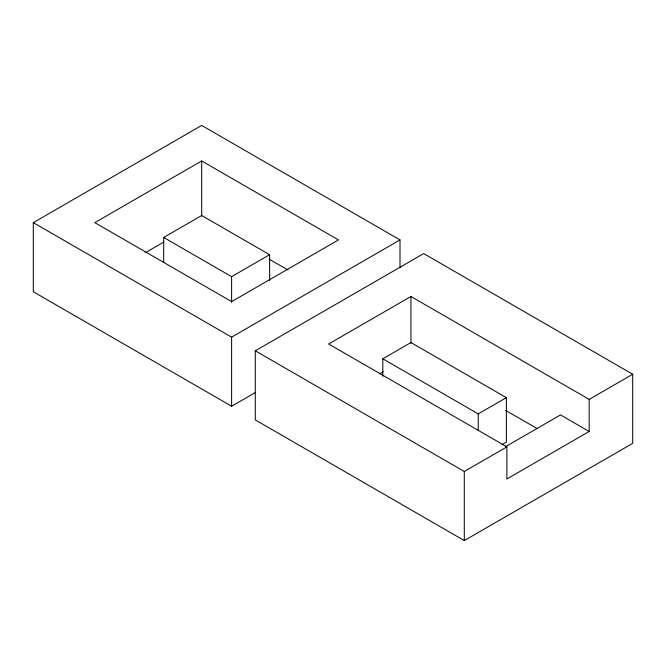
<?xml version="1.0" encoding="UTF-8"?>
<svg xmlns="http://www.w3.org/2000/svg" width="666" height="666" viewBox="0 0 666 666"><rect width="100%" height="100%" fill="white"/><g stroke="black" fill="none" stroke-linecap="round" stroke-linejoin="round"><path stroke-width="1" d="M255.02 392.715L231.61 406.235L33.3 291.741L33.3 222.644L201.69 125.424L400 239.918L400 267.765M201.69 160.956L94.83 222.644L231.61 301.606L338.461 239.918L201.69 160.956L201.69 216.017M163.678 262.246L163.678 237.454L201.69 215.509L269.613 254.728L269.613 280.553M145.121 252.839L163.978 241.949M163.678 237.454L231.61 276.665L269.613 254.728M33.3 222.644L231.61 337.138L400 239.918M255.286 350.807L423.693 253.58L632.7 374.25L632.7 443.348L464.294 540.576L255.286 419.905L255.286 350.807L464.294 471.478L506.884 446.886L506.884 478.971L589.169 431.468L589.169 399.384L410.93 296.478L328.654 343.989L506.884 446.886M382.8 376.357L382.8 358.791L410.93 342.549L506.376 397.66L506.376 442.074L501.981 444.613M379.628 373.776L383.208 371.711M382.8 358.791L478.246 413.902L506.376 397.66M505.977 446.428L560.531 414.935L589.169 431.468M589.169 399.384L632.7 374.25M269.172 259.141L288.07 270.055M505.552 410.339L537.096 428.546M478.246 413.902L478.246 430.427M464.294 471.478L464.294 540.576M410.93 296.478L410.93 343.24M231.61 276.665L231.61 302.489M231.61 337.138L231.61 406.235"/></g></svg>
